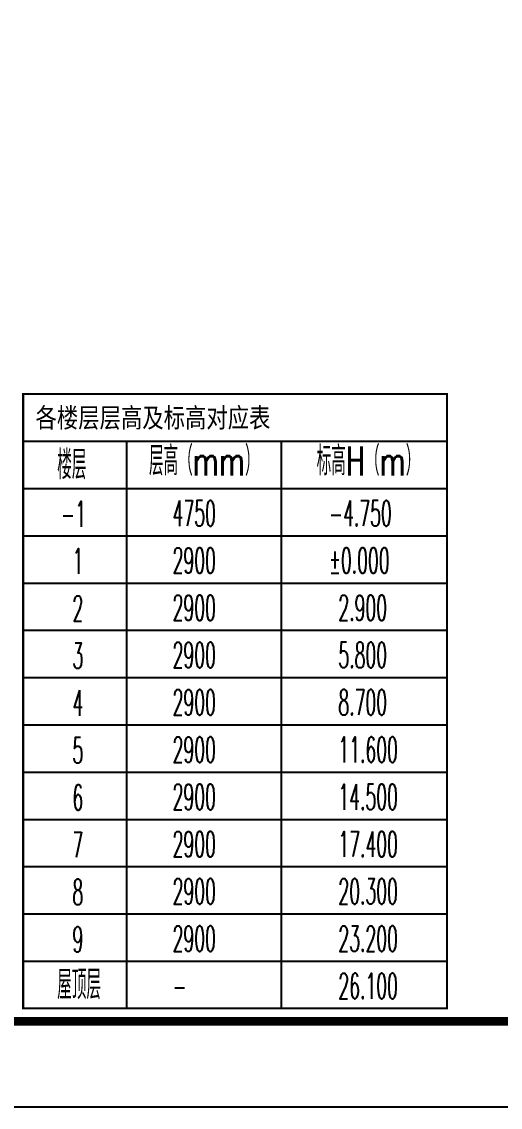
# Model space of a CAD drawing. Extents: x -518115 to 389031, y -231062 to 1628073.
# Drawn here: x 69376 to 74947, y 642457 to 655088 of the extents above; entities that cross this region are included whole.
import ezdxf

# ---------------------------------------------------------------- set-up
doc = ezdxf.new("R2010")
doc.units = 0
doc.header["$LTSCALE"] = 1000
doc.header["$MEASUREMENT"] = 0
for name, color, linetype in [('C-Sheet-图框', 101, 'Continuous'), ('PUB_TEXT', 4, 'Continuous'), ('图框', 140, 'Continuous')]:
    doc.layers.add(name, color=color, linetype=linetype)
doc.layers.add('yichutu', color=7, linetype='Continuous', true_color=0xffffff, plot=False)
doc.styles.add('_TCH_DIM', font='SIMPLEX.shx', dxfattribs={"width": 0.7, "bigfont": 'GBCBIG.shx'})
doc.styles.add('宋体', font='', dxfattribs={"height": 50})
doc.styles.get('宋体').set_extended_font_data('SimSun')

# ---------------------------------------------------------------- blocks, each defined once
blk = doc.blocks.new('TK')
at = {"layer": '图框'}
blk.add_lwpolyline([(465375, 548714), (549475, 548714), (549475, 489314), (465375, 489314)], close=True, dxfattribs=at)
blk.add_lwpolyline([(465375, 548714), (549475, 548714), (549475, 489314), (465375, 489314)], close=True, dxfattribs=at)
at = {"layer": '图框', "const_width": 100}
blk.add_lwpolyline([(548475, 490314), (548475, 547714), (467875, 547714), (467875, 490314)], close=True, dxfattribs=at)
blk = doc.blocks.new('yct-841-594-84100-59399.9999999999-100-1000.0')
at = {"layer": 'yichutu', "color": 7, "true_color": 0xffffff}
blk.add_lwpolyline([(0, 0), (0, 59400), (84100, 59400), (84100, 0)], close=True, dxfattribs=at)

msp = doc.modelspace()

# ---------------------------------------------------------------- linework, layer by layer
at = {"layer": 'C-Sheet-图框', "color": 0}
for p, q in [((69392.4, 650207), (74325.3, 650207)), ((69392.4, 650207), (74325.3, 650207)), ((70593.6, 650207), (70593.6, 643607)), ((72395.6, 650207), (72395.6, 643607)), ((69392.4, 649657), (74325.3, 649657)), ((69392.4, 649107), (74325.3, 649107)), ((69392.4, 648557), (74325.3, 648557)), ((69392.4, 648007), (74325.3, 648007)), ((69392.4, 647457), (74325.3, 647457)), ((69392.4, 646907), (74325.3, 646907)), ((69392.4, 646357), (74325.3, 646357)), ((69392.4, 645807), (74325.3, 645807)), ((69392.4, 645257), (74325.3, 645257)), ((69392.4, 644707), (74325.3, 644707)), ((69392.4, 644157), (74325.3, 644157))]:
    msp.add_line(p, q, dxfattribs=at)
at = {"layer": 'C-Sheet-图框', "color": 0, "const_width": 24}
msp.add_lwpolyline([(69392.4, 643607), (74325.3, 643607), (74325.3, 650757), (69392.4, 650757), (69392.4, 643607)], dxfattribs=at)

# ---------------------------------------------------------------- block references
msp.add_blockref('TK', (-466360.9, 153143.3))
at = {"layer": 'yichutu'}
msp.add_blockref('yct-841-594-84100-59399.9999999999-100-1000.0', (-985.9, 642457), dxfattribs=at)

# ---------------------------------------------------------------- texts
at = {"layer": 'PUB_TEXT', "color": 2, "style": '宋体', "width": 0.8}
msp.add_text('各楼层层高及标高对应表', height=227.848, dxfattribs=at).set_placement((69536.3, 650366.7))
at = {"layer": 'PUB_TEXT', "style": '_TCH_DIM'}
for s, height, width, p in [('楼层', 337.59, 0.7, (69788.9, 649764.9)), ('层高（mm）', 337.59, 0.7, (70857.2, 649809.2)), ('标高H（m）', 337.59, 0.7, (72808.9, 649809.2)), ('-1', 297.5, 0.494118, (69833.3, 649212.3)), ('4750', 297.5, 0.494118, (71131.8, 649219.9)), ('-4.750', 297.5, 0.494118, (72952.5, 649219.9)), ('1', 297.5, 0.494118, (69966.1, 648662.3)), ('2900', 297.5, 0.494118, (71131.8, 648669.9)), ('%%P0.000', 297.5, 0.494118, (72952.5, 648669.9)), ('2', 297.5, 0.494118, (69966.1, 648112.3)), ('2900', 297.5, 0.494118, (71131.8, 648119.9)), ('2.900', 297.5, 0.494118, (73061.5, 648119.9)), ('3', 297.5, 0.494118, (69966.1, 647562.3)), ('2900', 297.5, 0.494118, (71131.8, 647569.9)), ('5.800', 297.5, 0.494118, (73061.5, 647569.9)), ('4', 297.5, 0.494118, (69966.1, 647012.3)), ('2900', 297.5, 0.494118, (71131.8, 647019.9)), ('8.700', 297.5, 0.494118, (73061.5, 647019.9)), ('5', 297.5, 0.494118, (69966.1, 646462.3)), ('2900', 297.5, 0.494118, (71131.8, 646469.9)), ('11.600', 297.5, 0.494118, (73061.5, 646469.9)), ('2900', 297.5, 0.494118, (71131.8, 645919.9)), ('14.500', 297.5, 0.494118, (73061.5, 645919.9)), ('6', 297.5, 0.494118, (69966.1, 645912.3)), ('7', 297.5, 0.494118, (69966.1, 645362.3)), ('2900', 297.5, 0.494118, (71131.8, 645369.9)), ('17.400', 297.5, 0.494118, (73061.5, 645369.9)), ('8', 297.5, 0.494118, (69966.1, 644812.3)), ('2900', 297.5, 0.494118, (71131.8, 644819.9)), ('20.300', 297.5, 0.494118, (73061.5, 644819.9)), ('9', 297.5, 0.494118, (69966.1, 644262.3)), ('2900', 297.5, 0.494118, (71131.8, 644269.9)), ('23.200', 297.5, 0.494118, (73061.5, 644269.9)), ('屋顶层', 337.59, 0.7, (69788.9, 643714.9)), ('26.100', 297.5, 0.494118, (73061.5, 643719.9)), ('-', 297.5, 0.494118, (71131.8, 643719.9))]:
    msp.add_text(s, height=height, dxfattribs=dict(at, width=width)).set_placement(p)

doc.saveas('drawing.dxf')
